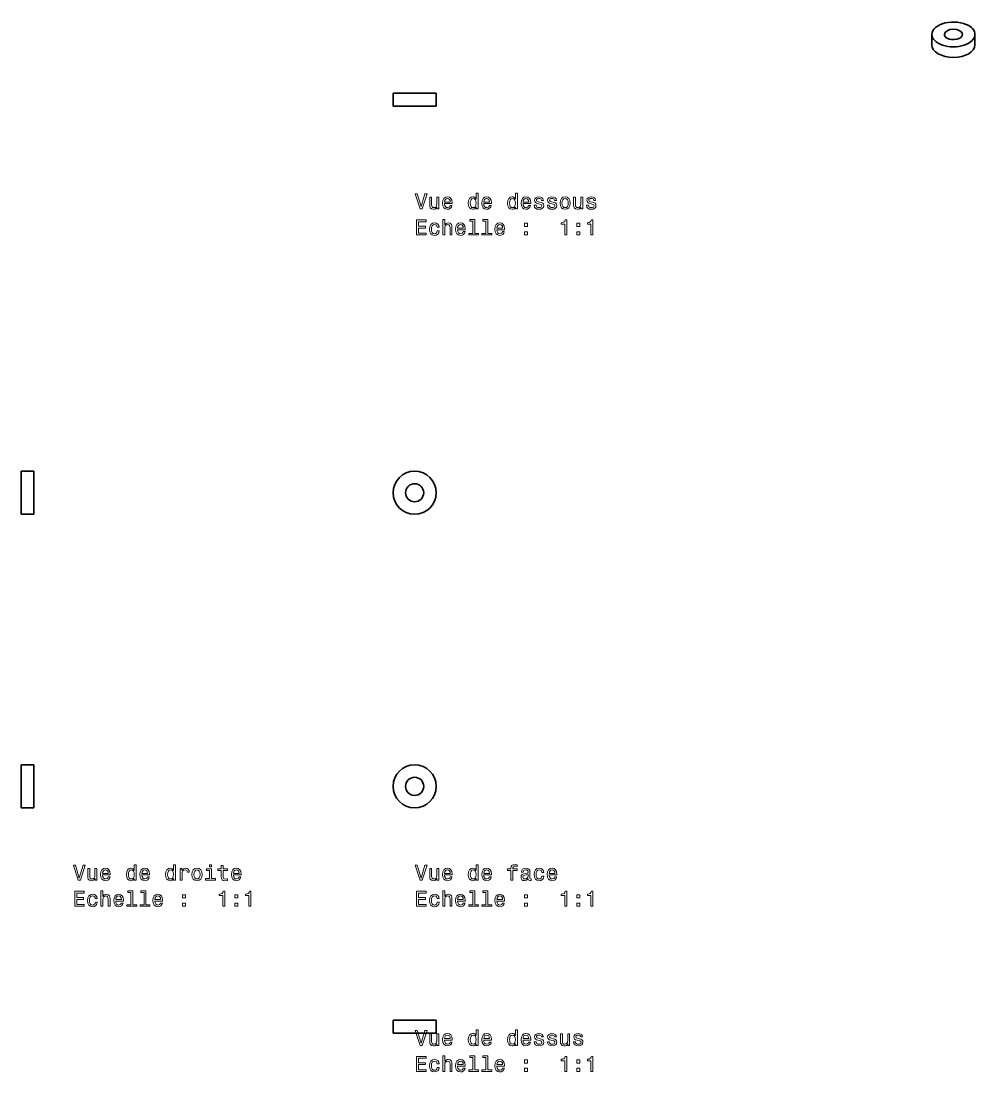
# Model space of a CAD drawing. Extents: x 503 to 938, y 320 to 564.
# Drawn here: x 503.2 to 724.5, y 320.2 to 564 of the extents above; entities that cross this region are included whole.
import ezdxf

# ---------------------------------------------------------------- set-up
doc = ezdxf.new("R2010")
doc.units = 0

msp = doc.modelspace()

# ---------------------------------------------------------------- linework, layer by layer
at = {"color": 7, "lineweight": 35, "ltscale": 0.061238}
for p, q in [((714.52, 560.91), (714.52, 558.46)), ((724.52, 560.91), (724.52, 558.46))]:
    msp.add_line(p, q, dxfattribs=at)
at = {"color": 7, "lineweight": 35, "ltscale": 0.25}
for p, q in [((589.5, 547.28), (599.5, 547.28)), ((599.5, 544.28), (589.5, 544.28)), ((589.5, 332.16), (599.5, 332.16)), ((599.5, 329.16), (589.5, 329.16))]:
    msp.add_line(p, q, dxfattribs=at)
at = {"color": 7, "lineweight": 35, "ltscale": 0.075}
for p, q in [((589.5, 547.28), (589.5, 544.28)), ((599.5, 547.28), (599.5, 544.28)), ((599.5, 547.28), (599.5, 544.28)), ((503.16, 459.56), (506.16, 459.56)), ((503.16, 449.56), (506.16, 449.56)), ((503.16, 391.44), (506.16, 391.44)), ((503.16, 381.44), (506.16, 381.44)), ((589.5, 329.16), (589.5, 332.16)), ((589.5, 329.16), (589.5, 332.16)), ((599.5, 329.16), (599.5, 332.16))]:
    msp.add_line(p, q, dxfattribs=at)
at = {"color": 7, "lineweight": 35, "ltscale": 0.125}
for p, q in [((503.16, 454.56), (503.16, 459.56)), ((506.16, 459.56), (506.16, 454.56)), ((503.16, 449.56), (503.16, 454.56)), ((506.16, 454.56), (506.16, 449.56)), ((503.16, 386.44), (503.16, 391.44)), ((506.16, 391.44), (506.16, 386.44)), ((503.16, 381.44), (503.16, 386.44)), ((506.16, 386.44), (506.16, 381.44))]:
    msp.add_line(p, q, dxfattribs=at)
at = {"color": 7, "lineweight": 13}
for points in [[(596.9, 523.93), (596.02, 520.95), (595.12, 523.93), (594.64, 523.93), (595.77, 520.42), (596.27, 520.42), (597.37, 523.93)], [(600.1, 523.13), (599.65, 523.13), (599.65, 521.57), (599.6, 521.2), (599.46, 520.94), (599.23, 520.78), (598.93, 520.73), (598.7, 520.77), (598.54, 520.89), (598.46, 521.1), (598.44, 521.39), (598.44, 523.13), (597.99, 523.13), (597.99, 521.35), (598.01, 520.99), (598.11, 520.69), (598.4, 520.42), (598.87, 520.33), (599.12, 520.36), (599.34, 520.45), (599.52, 520.61), (599.67, 520.84), (599.67, 520.42), (600.1, 520.42)], [(601.43, 521.65), (603.21, 521.65), (603.21, 521.85), (603.13, 522.43), (602.91, 522.87), (602.56, 523.13), (602.09, 523.23), (601.63, 523.13), (601.28, 522.84), (601.05, 522.38), (600.97, 521.78), (601.05, 521.16), (601.27, 520.7), (601.62, 520.42), (602.07, 520.33), (602.47, 520.39), (602.79, 520.56), (603.03, 520.84), (603.16, 521.2), (602.73, 521.2), (602.63, 521), (602.5, 520.85), (602.13, 520.72), (601.84, 520.78), (601.63, 520.96), (601.48, 521.24), (601.43, 521.63)], [(601.43, 522.02), (601.49, 522.37), (601.63, 522.63), (601.83, 522.78), (602.11, 522.84), (602.37, 522.78), (602.58, 522.63), (602.71, 522.37), (602.75, 522.02)], [(608.78, 520.84), (608.78, 520.42), (609.23, 520.42), (609.23, 524.04), (608.79, 524.04), (608.79, 522.72), (608.45, 523.1), (608.24, 523.19), (608.01, 523.23), (607.58, 523.13), (607.24, 522.84), (607.03, 522.39), (606.95, 521.78), (607.03, 521.17), (607.24, 520.71), (607.58, 520.42), (608.01, 520.33), (608.24, 520.36), (608.45, 520.45)], [(608.08, 522.83), (608.37, 522.76), (608.6, 522.56), (608.73, 522.23), (608.78, 521.78), (608.73, 521.32), (608.6, 520.99), (608.37, 520.79), (608.08, 520.72), (607.8, 520.79), (607.59, 520.99), (607.45, 521.32), (607.41, 521.78), (607.45, 522.23), (607.59, 522.56), (607.8, 522.76)], [(610.54, 521.65), (612.32, 521.65), (612.32, 521.85), (612.24, 522.43), (612.02, 522.87), (611.67, 523.13), (611.2, 523.23), (610.74, 523.13), (610.39, 522.84), (610.16, 522.38), (610.08, 521.78), (610.15, 521.16), (610.38, 520.7), (610.73, 520.42), (611.18, 520.33), (611.58, 520.39), (611.9, 520.56), (612.14, 520.84), (612.27, 521.2), (611.83, 521.2), (611.74, 521), (611.61, 520.85), (611.24, 520.72), (610.95, 520.78), (610.73, 520.96), (610.59, 521.24), (610.54, 521.63)], [(610.54, 522.02), (610.6, 522.37), (610.73, 522.63), (610.94, 522.78), (611.21, 522.84), (611.48, 522.78), (611.69, 522.63), (611.81, 522.37), (611.86, 522.02)], [(617.89, 520.84), (617.89, 520.42), (618.33, 520.42), (618.33, 524.04), (617.9, 524.04), (617.9, 522.72), (617.56, 523.1), (617.35, 523.19), (617.11, 523.23), (616.69, 523.13), (616.35, 522.84), (616.14, 522.39), (616.06, 521.78), (616.14, 521.17), (616.35, 520.71), (616.69, 520.42), (617.11, 520.33), (617.35, 520.36), (617.56, 520.45)], [(617.19, 522.83), (617.48, 522.76), (617.7, 522.56), (617.84, 522.23), (617.89, 521.78), (617.84, 521.32), (617.7, 520.99), (617.48, 520.79), (617.19, 520.72), (616.91, 520.79), (616.7, 520.99), (616.56, 521.32), (616.51, 521.78), (616.56, 522.23), (616.7, 522.56), (616.91, 522.76)], [(619.65, 521.65), (621.43, 521.65), (621.43, 521.85), (621.35, 522.43), (621.13, 522.87), (620.78, 523.13), (620.31, 523.23), (619.85, 523.13), (619.49, 522.84), (619.27, 522.38), (619.19, 521.78), (619.26, 521.16), (619.49, 520.7), (619.84, 520.42), (620.29, 520.33), (620.68, 520.39), (621.01, 520.56), (621.24, 520.84), (621.38, 521.2), (620.94, 521.2), (620.85, 521), (620.72, 520.85), (620.35, 520.72), (620.06, 520.78), (619.84, 520.96), (619.7, 521.24), (619.65, 521.63)], [(619.65, 522.02), (619.71, 522.37), (619.84, 522.63), (620.05, 522.78), (620.32, 522.84), (620.59, 522.78), (620.8, 522.63), (620.92, 522.37), (620.97, 522.02)], [(623.62, 522), (623.2, 522.1), (622.88, 522.22), (622.77, 522.45), (622.8, 522.62), (622.91, 522.74), (623.08, 522.82), (623.33, 522.85), (623.56, 522.82), (623.75, 522.73), (623.87, 522.59), (623.92, 522.41), (624.36, 522.41), (624.36, 522.42), (624.28, 522.75), (624.07, 523), (623.75, 523.17), (623.33, 523.23), (622.9, 523.17), (622.59, 523), (622.39, 522.75), (622.33, 522.44), (622.37, 522.14), (622.52, 521.92), (622.75, 521.77), (623.09, 521.67), (623.58, 521.55), (623.88, 521.42), (623.96, 521.32), (623.99, 521.17), (623.95, 520.98), (623.83, 520.84), (623.63, 520.75), (623.37, 520.72), (623.09, 520.75), (622.89, 520.86), (622.75, 521.03), (622.7, 521.26), (622.27, 521.26), (622.34, 520.86), (622.55, 520.57), (622.87, 520.39), (623.33, 520.33), (623.8, 520.39), (624.15, 520.57), (624.36, 520.85), (624.44, 521.22), (624.38, 521.54), (624.22, 521.75), (623.97, 521.89)], [(626.66, 522), (626.23, 522.1), (625.91, 522.22), (625.81, 522.45), (625.84, 522.62), (625.94, 522.74), (626.12, 522.82), (626.36, 522.85), (626.6, 522.82), (626.79, 522.73), (626.91, 522.59), (626.96, 522.41), (627.39, 522.41), (627.39, 522.42), (627.32, 522.75), (627.11, 523), (626.79, 523.17), (626.36, 523.23), (625.93, 523.17), (625.62, 523), (625.43, 522.75), (625.36, 522.44), (625.41, 522.14), (625.55, 521.92), (625.78, 521.77), (626.12, 521.67), (626.62, 521.55), (626.92, 521.42), (627, 521.32), (627.03, 521.17), (626.98, 520.98), (626.86, 520.84), (626.67, 520.75), (626.4, 520.72), (626.13, 520.75), (625.92, 520.86), (625.79, 521.03), (625.73, 521.26), (625.3, 521.26), (625.37, 520.86), (625.58, 520.57), (625.91, 520.39), (626.36, 520.33), (626.84, 520.39), (627.19, 520.57), (627.4, 520.85), (627.47, 521.22), (627.42, 521.54), (627.26, 521.75), (627, 521.89)], [(628.24, 521.77), (628.32, 521.16), (628.55, 520.7), (628.92, 520.42), (629.41, 520.33), (629.9, 520.42), (630.27, 520.7), (630.5, 521.15), (630.59, 521.77), (630.5, 522.39), (630.27, 522.85), (629.9, 523.13), (629.41, 523.23), (628.92, 523.13), (628.55, 522.84), (628.32, 522.39)], [(628.69, 521.78), (628.74, 522.23), (628.88, 522.56), (629.11, 522.76), (629.41, 522.83), (629.72, 522.76), (629.94, 522.57), (630.09, 522.23), (630.14, 521.78), (630.09, 521.32), (629.94, 520.99), (629.72, 520.79), (629.41, 520.72), (629.11, 520.79), (628.88, 520.99), (628.74, 521.32)], [(633.49, 523.13), (633.05, 523.13), (633.05, 521.57), (633, 521.2), (632.85, 520.94), (632.63, 520.78), (632.33, 520.73), (632.09, 520.77), (631.94, 520.89), (631.86, 521.1), (631.84, 521.39), (631.84, 523.13), (631.39, 523.13), (631.39, 521.35), (631.41, 520.99), (631.5, 520.69), (631.79, 520.42), (632.26, 520.33), (632.52, 520.36), (632.73, 520.45), (632.92, 520.61), (633.07, 520.84), (633.07, 520.42), (633.49, 520.42)], [(635.77, 522), (635.34, 522.1), (635.02, 522.22), (634.92, 522.45), (634.95, 522.62), (635.05, 522.74), (635.22, 522.82), (635.47, 522.85), (635.71, 522.82), (635.89, 522.73), (636.02, 522.59), (636.07, 522.41), (636.5, 522.41), (636.5, 522.42), (636.42, 522.75), (636.22, 523), (635.89, 523.17), (635.47, 523.23), (635.04, 523.17), (634.73, 523), (634.53, 522.75), (634.47, 522.44), (634.52, 522.14), (634.66, 521.92), (634.89, 521.77), (635.23, 521.67), (635.72, 521.55), (636.03, 521.42), (636.11, 521.32), (636.14, 521.17), (636.09, 520.98), (635.97, 520.84), (635.77, 520.75), (635.51, 520.72), (635.23, 520.75), (635.03, 520.86), (634.9, 521.03), (634.84, 521.26), (634.41, 521.26), (634.48, 520.86), (634.69, 520.57), (635.02, 520.39), (635.47, 520.33), (635.95, 520.39), (636.29, 520.57), (636.51, 520.85), (636.58, 521.22), (636.53, 521.54), (636.37, 521.75), (636.11, 521.89)], [(594.96, 514.38), (597.18, 514.38), (597.18, 514.8), (595.42, 514.8), (595.42, 515.98), (596.99, 515.98), (596.99, 516.4), (595.42, 516.4), (595.42, 517.45), (597.14, 517.45), (597.14, 517.88), (594.96, 517.88)], [(599.73, 516.19), (600.17, 516.19), (600.08, 516.59), (599.87, 516.91), (599.53, 517.1), (599.09, 517.18), (598.61, 517.08), (598.24, 516.8), (598.01, 516.34), (597.92, 515.72), (598, 515.11), (598.23, 514.66), (598.59, 514.38), (599.07, 514.28), (599.51, 514.35), (599.85, 514.57), (600.08, 514.9), (600.18, 515.34), (599.76, 515.34), (599.68, 515.06), (599.54, 514.85), (599.34, 514.72), (599.09, 514.68), (598.78, 514.74), (598.56, 514.95), (598.42, 515.27), (598.38, 515.74), (598.42, 516.19), (598.56, 516.52), (598.79, 516.72), (599.09, 516.79), (599.35, 516.75), (599.55, 516.63), (599.68, 516.44)], [(601.05, 514.38), (601.49, 514.38), (601.49, 515.94), (601.54, 516.3), (601.68, 516.56), (601.91, 516.72), (602.21, 516.78), (602.45, 516.73), (602.6, 516.59), (602.68, 516.37), (602.71, 516.06), (602.71, 514.38), (603.15, 514.38), (603.15, 516.16), (603.13, 516.51), (603.04, 516.81), (602.74, 517.08), (602.28, 517.18), (602.02, 517.14), (601.81, 517.05), (601.63, 516.9), (601.49, 516.69), (601.49, 518), (601.05, 518)], [(604.47, 515.6), (606.25, 515.6), (606.25, 515.81), (606.17, 516.39), (605.95, 516.82), (605.6, 517.08), (605.13, 517.18), (604.67, 517.08), (604.31, 516.8), (604.09, 516.34), (604.01, 515.73), (604.08, 515.11), (604.31, 514.66), (604.66, 514.38), (605.11, 514.28), (605.5, 514.34), (605.83, 514.52), (606.06, 514.79), (606.2, 515.15), (605.76, 515.15), (605.67, 514.95), (605.54, 514.8), (605.17, 514.68), (604.88, 514.73), (604.66, 514.91), (604.52, 515.2), (604.47, 515.59)], [(608, 517.62), (608, 514.75), (607.09, 514.75), (607.09, 514.38), (609.35, 514.38), (609.35, 514.75), (608.44, 514.75), (608.44, 518), (607.3, 518), (607.3, 517.62)], [(611.04, 517.62), (611.04, 514.75), (610.12, 514.75), (610.12, 514.38), (612.39, 514.38), (612.39, 514.75), (611.48, 514.75), (611.48, 518), (610.34, 518), (610.34, 517.62)], [(613.58, 515.6), (615.35, 515.6), (615.36, 515.81), (615.28, 516.39), (615.06, 516.82), (614.7, 517.08), (614.23, 517.18), (613.78, 517.08), (613.42, 516.8), (613.2, 516.34), (613.11, 515.73), (613.19, 515.11), (613.42, 514.66), (613.77, 514.38), (614.22, 514.28), (614.61, 514.34), (614.94, 514.52), (615.17, 514.79), (615.31, 515.15), (614.87, 515.15), (614.78, 514.95), (614.65, 514.8), (614.27, 514.68), (613.99, 514.73), (613.77, 514.91), (613.63, 515.2), (613.58, 515.59)], [(619.96, 516.33), (620.65, 516.33), (620.65, 517.08), (619.96, 517.08)], [(629.32, 514.38), (629.78, 514.38), (629.78, 517.9), (629.44, 517.9), (629.35, 517.59), (629.17, 517.39), (628.89, 517.26), (628.51, 517.22), (628.51, 516.87), (629.32, 516.87)], [(632.1, 516.33), (632.8, 516.33), (632.8, 517.08), (632.1, 517.08)], [(635.4, 514.38), (635.85, 514.38), (635.85, 517.9), (635.51, 517.9), (635.42, 517.59), (635.24, 517.39), (634.96, 517.26), (634.58, 517.22), (634.58, 516.87), (635.4, 516.87)], [(604.47, 515.97), (604.53, 516.32), (604.66, 516.58), (604.87, 516.74), (605.14, 516.79), (605.41, 516.74), (605.62, 516.58), (605.74, 516.32), (605.79, 515.97)], [(613.58, 515.97), (613.63, 516.32), (613.77, 516.58), (613.98, 516.74), (614.25, 516.79), (614.52, 516.74), (614.72, 516.58), (614.85, 516.32), (614.89, 515.97)], [(619.96, 514.38), (620.65, 514.38), (620.65, 515.13), (619.96, 515.13)], [(632.1, 514.38), (632.8, 514.38), (632.8, 515.13), (632.1, 515.13)], [(529.44, 365.06), (529.44, 364.64), (529.89, 364.64), (529.89, 368.26), (529.45, 368.26), (529.45, 366.94), (529.11, 367.32), (528.9, 367.41), (528.67, 367.45), (528.24, 367.35), (527.9, 367.06), (527.69, 366.61), (527.61, 366), (527.69, 365.39), (527.9, 364.93), (528.24, 364.64), (528.67, 364.55), (528.9, 364.58), (529.11, 364.67)], [(538.55, 365.06), (538.55, 364.64), (538.99, 364.64), (538.99, 368.26), (538.56, 368.26), (538.56, 366.94), (538.22, 367.32), (538.01, 367.41), (537.77, 367.45), (537.35, 367.35), (537.01, 367.06), (536.8, 366.61), (536.72, 366), (536.8, 365.39), (537.01, 364.93), (537.35, 364.64), (537.77, 364.55), (538.01, 364.58), (538.22, 364.67)], [(547.37, 368.26), (546.9, 368.26), (546.9, 367.76), (547.37, 367.76)], [(608.78, 365.06), (608.78, 364.64), (609.23, 364.64), (609.23, 368.26), (608.79, 368.26), (608.79, 366.94), (608.45, 367.32), (608.24, 367.41), (608.01, 367.45), (607.58, 367.35), (607.24, 367.06), (607.03, 366.61), (606.95, 366), (607.03, 365.39), (607.24, 364.93), (607.58, 364.64), (608.01, 364.55), (608.24, 364.58), (608.45, 364.67)], [(616.84, 366.88), (616.84, 364.64), (617.29, 364.64), (617.29, 366.88), (618.29, 366.88), (618.29, 367.26), (617.29, 367.26), (617.29, 367.43), (617.32, 367.63), (617.44, 367.77), (617.63, 367.85), (617.92, 367.88), (618.29, 367.86), (618.29, 368.24), (617.81, 368.26), (617.38, 368.22), (617.08, 368.08), (616.9, 367.85), (616.84, 367.51), (616.84, 367.26), (616.03, 367.26), (616.03, 366.88)], [(517.56, 368.15), (516.68, 365.17), (515.78, 368.15), (515.3, 368.15), (516.43, 364.64), (516.93, 364.64), (518.03, 368.15)], [(520.76, 367.35), (520.31, 367.35), (520.31, 365.79), (520.26, 365.43), (520.12, 365.16), (519.89, 365), (519.59, 364.95), (519.36, 364.99), (519.2, 365.11), (519.12, 365.32), (519.1, 365.61), (519.1, 367.35), (518.65, 367.35), (518.65, 365.57), (518.67, 365.21), (518.77, 364.92), (519.06, 364.64), (519.53, 364.55), (519.78, 364.58), (520, 364.67), (520.18, 364.83), (520.33, 365.06), (520.33, 364.64), (520.76, 364.64)], [(522.09, 365.87), (523.87, 365.87), (523.87, 366.08), (523.79, 366.66), (523.57, 367.09), (523.22, 367.35), (522.75, 367.45), (522.29, 367.35), (521.94, 367.06), (521.71, 366.61), (521.63, 366), (521.71, 365.38), (521.93, 364.93), (522.28, 364.64), (522.73, 364.55), (523.13, 364.61), (523.45, 364.78), (523.69, 365.06), (523.82, 365.42), (523.39, 365.42), (523.29, 365.22), (523.16, 365.07), (522.79, 364.95), (522.5, 365), (522.29, 365.18), (522.14, 365.47), (522.09, 365.85)], [(522.09, 366.24), (522.15, 366.59), (522.29, 366.85), (522.49, 367), (522.77, 367.06), (523.03, 367), (523.24, 366.85), (523.37, 366.59), (523.41, 366.24)], [(528.74, 367.05), (529.03, 366.98), (529.26, 366.78), (529.39, 366.45), (529.44, 366), (529.39, 365.54), (529.26, 365.21), (529.03, 365.01), (528.74, 364.95), (528.46, 365.01), (528.25, 365.21), (528.11, 365.55), (528.07, 366), (528.11, 366.45), (528.25, 366.78), (528.46, 366.98)], [(531.2, 365.87), (532.98, 365.87), (532.98, 366.08), (532.9, 366.66), (532.68, 367.09), (532.33, 367.35), (531.86, 367.45), (531.4, 367.35), (531.05, 367.06), (530.82, 366.61), (530.74, 366), (530.81, 365.38), (531.04, 364.93), (531.39, 364.64), (531.84, 364.55), (532.24, 364.61), (532.56, 364.78), (532.8, 365.06), (532.93, 365.42), (532.49, 365.42), (532.4, 365.22), (532.27, 365.07), (531.9, 364.95), (531.61, 365), (531.39, 365.18), (531.25, 365.47), (531.2, 365.85)], [(531.2, 366.24), (531.26, 366.59), (531.39, 366.85), (531.6, 367), (531.87, 367.06), (532.14, 367), (532.35, 366.85), (532.47, 366.59), (532.52, 366.24)], [(537.85, 367.05), (538.14, 366.98), (538.36, 366.78), (538.5, 366.45), (538.55, 366), (538.5, 365.54), (538.36, 365.21), (538.14, 365.01), (537.85, 364.95), (537.57, 365.01), (537.36, 365.21), (537.22, 365.55), (537.17, 366), (537.22, 366.45), (537.36, 366.78), (537.57, 366.98)], [(540.09, 364.64), (540.53, 364.64), (540.53, 366.19), (540.58, 366.56), (540.71, 366.83), (540.94, 366.99), (541.23, 367.05), (541.46, 367.01), (541.62, 366.91), (541.72, 366.74), (541.76, 366.51), (542.21, 366.51), (542.15, 366.92), (541.98, 367.21), (541.7, 367.39), (541.32, 367.45), (541.07, 367.41), (540.85, 367.31), (540.65, 367.13), (540.49, 366.9), (540.49, 367.35), (540.09, 367.35)], [(542.83, 365.99), (542.91, 365.38), (543.14, 364.93), (543.51, 364.64), (544, 364.55), (544.49, 364.64), (544.86, 364.92), (545.09, 365.37), (545.18, 365.99), (545.09, 366.61), (544.86, 367.07), (544.49, 367.35), (544, 367.45), (543.51, 367.35), (543.14, 367.06), (542.91, 366.61)], [(543.28, 366), (543.33, 366.45), (543.47, 366.78), (543.69, 366.98), (544, 367.05), (544.3, 366.98), (544.53, 366.79), (544.67, 366.45), (544.72, 366), (544.67, 365.54), (544.53, 365.21), (544.3, 365.01), (544, 364.94), (543.69, 365.01), (543.47, 365.21), (543.33, 365.54)], [(547.35, 365.02), (547.35, 367.26), (546.21, 367.26), (546.21, 366.88), (546.91, 366.88), (546.91, 365.02), (546, 365.02), (546, 364.64), (548.27, 364.64), (548.27, 365.02)], [(549.63, 366.88), (549.63, 365.53), (549.66, 365.09), (549.8, 364.78), (550.08, 364.61), (550.56, 364.55), (551.08, 364.57), (551.08, 364.96), (550.7, 364.93), (550.35, 364.97), (550.17, 365.09), (550.08, 365.3), (550.07, 365.6), (550.07, 366.88), (551.08, 366.88), (551.08, 367.26), (550.07, 367.26), (550.07, 368.05), (549.63, 368.05), (549.63, 367.26), (548.86, 367.26), (548.86, 366.88)], [(552.45, 365.87), (554.23, 365.87), (554.23, 366.08), (554.15, 366.66), (553.93, 367.09), (553.58, 367.35), (553.11, 367.45), (552.65, 367.35), (552.3, 367.06), (552.07, 366.61), (551.99, 366), (552.07, 365.38), (552.29, 364.93), (552.64, 364.64), (553.1, 364.55), (553.49, 364.61), (553.81, 364.78), (554.05, 365.06), (554.18, 365.42), (553.75, 365.42), (553.65, 365.22), (553.52, 365.07), (553.15, 364.95), (552.86, 365), (552.65, 365.18), (552.51, 365.47), (552.45, 365.85)], [(552.45, 366.24), (552.51, 366.59), (552.65, 366.85), (552.85, 367), (553.13, 367.06), (553.39, 367), (553.6, 366.85), (553.73, 366.59), (553.77, 366.24)], [(596.9, 368.15), (596.02, 365.17), (595.12, 368.15), (594.64, 368.15), (595.77, 364.64), (596.27, 364.64), (597.37, 368.15)], [(600.1, 367.35), (599.65, 367.35), (599.65, 365.79), (599.6, 365.43), (599.46, 365.16), (599.23, 365), (598.93, 364.95), (598.7, 364.99), (598.54, 365.11), (598.46, 365.32), (598.44, 365.61), (598.44, 367.35), (597.99, 367.35), (597.99, 365.57), (598.01, 365.21), (598.11, 364.92), (598.4, 364.64), (598.87, 364.55), (599.12, 364.58), (599.34, 364.67), (599.52, 364.83), (599.67, 365.06), (599.67, 364.64), (600.1, 364.64)], [(601.43, 365.87), (603.21, 365.87), (603.21, 366.08), (603.13, 366.66), (602.91, 367.09), (602.56, 367.35), (602.09, 367.45), (601.63, 367.35), (601.28, 367.06), (601.05, 366.61), (600.97, 366), (601.05, 365.38), (601.27, 364.93), (601.62, 364.64), (602.07, 364.55), (602.47, 364.61), (602.79, 364.78), (603.03, 365.06), (603.16, 365.42), (602.73, 365.42), (602.63, 365.22), (602.5, 365.07), (602.13, 364.95), (601.84, 365), (601.63, 365.18), (601.48, 365.47), (601.43, 365.85)], [(601.43, 366.24), (601.49, 366.59), (601.63, 366.85), (601.83, 367), (602.11, 367.06), (602.37, 367), (602.58, 366.85), (602.71, 366.59), (602.75, 366.24)], [(608.08, 367.05), (608.37, 366.98), (608.6, 366.78), (608.73, 366.45), (608.78, 366), (608.73, 365.54), (608.6, 365.21), (608.37, 365.01), (608.08, 364.95), (607.8, 365.01), (607.59, 365.21), (607.45, 365.55), (607.41, 366), (607.45, 366.45), (607.59, 366.78), (607.8, 366.98)], [(610.54, 365.87), (612.32, 365.87), (612.32, 366.08), (612.24, 366.66), (612.02, 367.09), (611.67, 367.35), (611.2, 367.45), (610.74, 367.35), (610.39, 367.06), (610.16, 366.61), (610.08, 366), (610.15, 365.38), (610.38, 364.93), (610.73, 364.64), (611.18, 364.55), (611.58, 364.61), (611.9, 364.78), (612.14, 365.06), (612.27, 365.42), (611.83, 365.42), (611.74, 365.22), (611.61, 365.07), (611.24, 364.95), (610.95, 365), (610.73, 365.18), (610.59, 365.47), (610.54, 365.85)], [(610.54, 366.24), (610.6, 366.59), (610.73, 366.85), (610.94, 367), (611.21, 367.06), (611.48, 367), (611.69, 366.85), (611.81, 366.59), (611.86, 366.24)], [(620.87, 365), (620.87, 364.98), (620.9, 364.81), (620.97, 364.69), (621.29, 364.59), (621.54, 364.63), (621.54, 364.98), (621.43, 364.96), (621.29, 365.03), (621.26, 365.23), (621.26, 366.63), (621.2, 366.99), (621.03, 367.24), (620.72, 367.39), (620.29, 367.45), (619.86, 367.39), (619.55, 367.22), (619.35, 366.95), (619.29, 366.6), (619.29, 366.56), (619.69, 366.56), (619.72, 366.78), (619.83, 366.93), (620.01, 367.02), (620.27, 367.05), (620.52, 367.03), (620.69, 366.95), (620.8, 366.82), (620.84, 366.64), (620.82, 366.43), (620.73, 366.32), (620.53, 366.27), (620.15, 366.23), (619.72, 366.14), (619.41, 365.98), (619.23, 365.73), (619.18, 365.35), (619.23, 365.02), (619.38, 364.77), (619.64, 364.62), (619.98, 364.56), (620.45, 364.67)], [(620.82, 365.59), (620.76, 365.33), (620.6, 365.13), (620.36, 365), (620.06, 364.95), (619.87, 364.98), (619.73, 365.06), (619.65, 365.2), (619.62, 365.39), (619.64, 365.57), (619.72, 365.7), (620.04, 365.84), (620.45, 365.9), (620.82, 366.02)], [(624.02, 366.45), (624.46, 366.45), (624.37, 366.86), (624.15, 367.18), (623.82, 367.37), (623.38, 367.45), (622.89, 367.35), (622.53, 367.06), (622.29, 366.61), (622.21, 365.99), (622.29, 365.38), (622.52, 364.93), (622.87, 364.64), (623.36, 364.55), (623.8, 364.62), (624.13, 364.84), (624.37, 365.17), (624.47, 365.61), (624.04, 365.61), (623.97, 365.33), (623.83, 365.12), (623.62, 364.99), (623.38, 364.95), (623.07, 365.01), (622.85, 365.21), (622.71, 365.54), (622.67, 366.01), (622.71, 366.46), (622.85, 366.79), (623.08, 366.99), (623.38, 367.06), (623.64, 367.01), (623.84, 366.9), (623.97, 366.71)], [(625.72, 365.87), (627.5, 365.87), (627.5, 366.08), (627.42, 366.66), (627.2, 367.09), (626.85, 367.35), (626.38, 367.45), (625.92, 367.35), (625.57, 367.06), (625.34, 366.61), (625.26, 366), (625.33, 365.38), (625.56, 364.93), (625.91, 364.64), (626.36, 364.55), (626.76, 364.61), (627.08, 364.78), (627.32, 365.06), (627.45, 365.42), (627.01, 365.42), (626.92, 365.22), (626.79, 365.07), (626.42, 364.95), (626.13, 365), (625.91, 365.18), (625.77, 365.47), (625.72, 365.85)], [(625.72, 366.24), (625.78, 366.59), (625.91, 366.85), (626.12, 367), (626.39, 367.06), (626.66, 367), (626.87, 366.85), (626.99, 366.59), (627.04, 366.24)], [(515.62, 358.6), (517.84, 358.6), (517.84, 359.02), (516.08, 359.02), (516.08, 360.21), (517.65, 360.21), (517.65, 360.62), (516.08, 360.62), (516.08, 361.67), (517.8, 361.67), (517.8, 362.1), (515.62, 362.1)], [(520.39, 360.41), (520.83, 360.41), (520.74, 360.81), (520.53, 361.13), (520.19, 361.32), (519.75, 361.4), (519.27, 361.3), (518.9, 361.02), (518.67, 360.56), (518.58, 359.94), (518.66, 359.33), (518.89, 358.88), (519.25, 358.6), (519.73, 358.5), (520.17, 358.58), (520.51, 358.79), (520.74, 359.12), (520.84, 359.56), (520.42, 359.56), (520.34, 359.28), (520.2, 359.07), (520, 358.94), (519.75, 358.9), (519.44, 358.96), (519.22, 359.17), (519.08, 359.49), (519.04, 359.96), (519.08, 360.41), (519.22, 360.74), (519.45, 360.94), (519.75, 361.01), (520.01, 360.97), (520.21, 360.85), (520.34, 360.66)], [(521.71, 358.6), (522.15, 358.6), (522.15, 360.16), (522.2, 360.52), (522.34, 360.78), (522.57, 360.94), (522.87, 361), (523.11, 360.95), (523.26, 360.82), (523.34, 360.59), (523.37, 360.29), (523.37, 358.6), (523.81, 358.6), (523.81, 360.38), (523.79, 360.73), (523.7, 361.03), (523.4, 361.3), (522.94, 361.4), (522.68, 361.37), (522.47, 361.27), (522.29, 361.12), (522.15, 360.91), (522.15, 362.22), (521.71, 362.22)], [(525.13, 359.82), (526.91, 359.82), (526.91, 360.03), (526.83, 360.61), (526.61, 361.04), (526.26, 361.3), (525.79, 361.4), (525.33, 361.3), (524.97, 361.02), (524.75, 360.56), (524.67, 359.95), (524.74, 359.33), (524.97, 358.88), (525.32, 358.6), (525.77, 358.5), (526.16, 358.57), (526.49, 358.74), (526.72, 359.01), (526.86, 359.37), (526.42, 359.37), (526.33, 359.17), (526.2, 359.02), (525.83, 358.9), (525.54, 358.95), (525.32, 359.13), (525.18, 359.42), (525.13, 359.81)], [(525.13, 360.2), (525.19, 360.54), (525.32, 360.8), (525.53, 360.96), (525.8, 361.01), (526.07, 360.96), (526.28, 360.8), (526.4, 360.54), (526.45, 360.2)], [(528.66, 361.84), (528.66, 358.97), (527.75, 358.97), (527.75, 358.6), (530.01, 358.6), (530.01, 358.97), (529.1, 358.97), (529.1, 362.22), (527.96, 362.22), (527.96, 361.84)], [(531.7, 361.84), (531.7, 358.97), (530.78, 358.97), (530.78, 358.6), (533.05, 358.6), (533.05, 358.97), (532.14, 358.97), (532.14, 362.22), (531, 362.22), (531, 361.84)], [(534.24, 359.82), (536.01, 359.82), (536.02, 360.03), (535.94, 360.61), (535.72, 361.04), (535.36, 361.3), (534.89, 361.4), (534.44, 361.3), (534.08, 361.02), (533.86, 360.56), (533.77, 359.95), (533.85, 359.33), (534.08, 358.88), (534.43, 358.6), (534.88, 358.5), (535.27, 358.57), (535.6, 358.74), (535.83, 359.01), (535.97, 359.37), (535.53, 359.37), (535.44, 359.17), (535.31, 359.02), (534.93, 358.9), (534.65, 358.95), (534.43, 359.13), (534.29, 359.42), (534.24, 359.81)], [(534.24, 360.2), (534.29, 360.54), (534.43, 360.8), (534.64, 360.96), (534.91, 361.01), (535.18, 360.96), (535.38, 360.8), (535.51, 360.54), (535.55, 360.2)], [(540.62, 360.55), (541.31, 360.55), (541.31, 361.3), (540.62, 361.3)], [(549.98, 358.6), (550.44, 358.6), (550.44, 362.12), (550.1, 362.12), (550.01, 361.81), (549.83, 361.61), (549.55, 361.49), (549.17, 361.45), (549.17, 361.09), (549.98, 361.09)], [(552.76, 360.55), (553.46, 360.55), (553.46, 361.3), (552.76, 361.3)], [(556.06, 358.6), (556.51, 358.6), (556.51, 362.12), (556.17, 362.12), (556.08, 361.81), (555.9, 361.61), (555.62, 361.49), (555.24, 361.45), (555.24, 361.09), (556.06, 361.09)], [(594.96, 358.6), (597.18, 358.6), (597.18, 359.02), (595.42, 359.02), (595.42, 360.21), (596.99, 360.21), (596.99, 360.62), (595.42, 360.62), (595.42, 361.67), (597.14, 361.67), (597.14, 362.1), (594.96, 362.1)], [(599.73, 360.41), (600.17, 360.41), (600.08, 360.81), (599.87, 361.13), (599.53, 361.32), (599.09, 361.4), (598.61, 361.3), (598.24, 361.02), (598.01, 360.56), (597.92, 359.94), (598, 359.33), (598.23, 358.88), (598.59, 358.6), (599.07, 358.5), (599.51, 358.58), (599.85, 358.79), (600.08, 359.12), (600.18, 359.56), (599.76, 359.56), (599.68, 359.28), (599.54, 359.07), (599.34, 358.94), (599.09, 358.9), (598.78, 358.96), (598.56, 359.17), (598.42, 359.49), (598.38, 359.96), (598.42, 360.41), (598.56, 360.74), (598.79, 360.94), (599.09, 361.01), (599.35, 360.97), (599.55, 360.85), (599.68, 360.66)], [(601.05, 358.6), (601.49, 358.6), (601.49, 360.16), (601.54, 360.52), (601.68, 360.78), (601.91, 360.94), (602.21, 361), (602.45, 360.95), (602.6, 360.82), (602.68, 360.59), (602.71, 360.29), (602.71, 358.6), (603.15, 358.6), (603.15, 360.38), (603.13, 360.73), (603.04, 361.03), (602.74, 361.3), (602.28, 361.4), (602.02, 361.37), (601.81, 361.27), (601.63, 361.12), (601.49, 360.91), (601.49, 362.22), (601.05, 362.22)], [(604.47, 359.82), (606.25, 359.82), (606.25, 360.03), (606.17, 360.61), (605.95, 361.04), (605.6, 361.3), (605.13, 361.4), (604.67, 361.3), (604.31, 361.02), (604.09, 360.56), (604.01, 359.95), (604.08, 359.33), (604.31, 358.88), (604.66, 358.6), (605.11, 358.5), (605.5, 358.57), (605.83, 358.74), (606.06, 359.01), (606.2, 359.37), (605.76, 359.37), (605.67, 359.17), (605.54, 359.02), (605.17, 358.9), (604.88, 358.95), (604.66, 359.13), (604.52, 359.42), (604.47, 359.81)], [(604.47, 360.2), (604.53, 360.54), (604.66, 360.8), (604.87, 360.96), (605.14, 361.01), (605.41, 360.96), (605.62, 360.8), (605.74, 360.54), (605.79, 360.2)], [(608, 361.84), (608, 358.97), (607.09, 358.97), (607.09, 358.6), (609.35, 358.6), (609.35, 358.97), (608.44, 358.97), (608.44, 362.22), (607.3, 362.22), (607.3, 361.84)], [(611.04, 361.84), (611.04, 358.97), (610.12, 358.97), (610.12, 358.6), (612.39, 358.6), (612.39, 358.97), (611.48, 358.97), (611.48, 362.22), (610.34, 362.22), (610.34, 361.84)], [(613.58, 359.82), (615.35, 359.82), (615.36, 360.03), (615.28, 360.61), (615.06, 361.04), (614.7, 361.3), (614.23, 361.4), (613.78, 361.3), (613.42, 361.02), (613.2, 360.56), (613.11, 359.95), (613.19, 359.33), (613.42, 358.88), (613.77, 358.6), (614.22, 358.5), (614.61, 358.57), (614.94, 358.74), (615.17, 359.01), (615.31, 359.37), (614.87, 359.37), (614.78, 359.17), (614.65, 359.02), (614.27, 358.9), (613.99, 358.95), (613.77, 359.13), (613.63, 359.42), (613.58, 359.81)], [(613.58, 360.2), (613.63, 360.54), (613.77, 360.8), (613.98, 360.96), (614.25, 361.01), (614.52, 360.96), (614.72, 360.8), (614.85, 360.54), (614.89, 360.2)], [(619.96, 360.55), (620.65, 360.55), (620.65, 361.3), (619.96, 361.3)], [(629.32, 358.6), (629.78, 358.6), (629.78, 362.12), (629.44, 362.12), (629.35, 361.81), (629.17, 361.61), (628.89, 361.49), (628.51, 361.45), (628.51, 361.09), (629.32, 361.09)], [(632.1, 360.55), (632.8, 360.55), (632.8, 361.3), (632.1, 361.3)], [(635.4, 358.6), (635.85, 358.6), (635.85, 362.12), (635.51, 362.12), (635.42, 361.81), (635.24, 361.61), (634.96, 361.49), (634.58, 361.45), (634.58, 361.09), (635.4, 361.09)], [(540.62, 358.6), (541.31, 358.6), (541.31, 359.35), (540.62, 359.35)], [(552.76, 358.6), (553.46, 358.6), (553.46, 359.35), (552.76, 359.35)], [(619.96, 358.6), (620.65, 358.6), (620.65, 359.35), (619.96, 359.35)], [(632.1, 358.6), (632.8, 358.6), (632.8, 359.35), (632.1, 359.35)], [(596.9, 329.81), (596.02, 326.83), (595.12, 329.81), (594.64, 329.81), (595.77, 326.3), (596.27, 326.3), (597.37, 329.81)], [(608.78, 326.72), (608.78, 326.3), (609.23, 326.3), (609.23, 329.92), (608.79, 329.92), (608.79, 328.6), (608.45, 328.98), (608.24, 329.07), (608.01, 329.11), (607.58, 329.01), (607.24, 328.72), (607.03, 328.27), (606.95, 327.66), (607.03, 327.05), (607.24, 326.59), (607.58, 326.3), (608.01, 326.21), (608.24, 326.24), (608.45, 326.33)], [(617.89, 326.72), (617.89, 326.3), (618.33, 326.3), (618.33, 329.92), (617.9, 329.92), (617.9, 328.6), (617.56, 328.98), (617.35, 329.07), (617.11, 329.11), (616.69, 329.01), (616.35, 328.72), (616.14, 328.27), (616.06, 327.66), (616.14, 327.05), (616.35, 326.59), (616.69, 326.3), (617.11, 326.21), (617.35, 326.24), (617.56, 326.33)], [(600.1, 329.01), (599.65, 329.01), (599.65, 327.45), (599.6, 327.09), (599.46, 326.82), (599.23, 326.66), (598.93, 326.61), (598.7, 326.65), (598.54, 326.77), (598.46, 326.98), (598.44, 327.27), (598.44, 329.01), (597.99, 329.01), (597.99, 327.23), (598.01, 326.87), (598.11, 326.58), (598.4, 326.3), (598.87, 326.21), (599.12, 326.24), (599.34, 326.33), (599.52, 326.49), (599.67, 326.72), (599.67, 326.3), (600.1, 326.3)], [(601.43, 327.53), (603.21, 327.53), (603.21, 327.74), (603.13, 328.32), (602.91, 328.75), (602.56, 329.01), (602.09, 329.11), (601.63, 329.01), (601.28, 328.72), (601.05, 328.27), (600.97, 327.66), (601.05, 327.04), (601.27, 326.59), (601.62, 326.3), (602.07, 326.21), (602.47, 326.27), (602.79, 326.44), (603.03, 326.72), (603.16, 327.08), (602.73, 327.08), (602.63, 326.88), (602.5, 326.73), (602.13, 326.61), (601.84, 326.66), (601.63, 326.84), (601.48, 327.13), (601.43, 327.51)], [(601.43, 327.9), (601.49, 328.25), (601.63, 328.51), (601.83, 328.66), (602.11, 328.72), (602.37, 328.66), (602.58, 328.51), (602.71, 328.25), (602.75, 327.9)], [(608.08, 328.71), (608.37, 328.64), (608.6, 328.44), (608.73, 328.11), (608.78, 327.66), (608.73, 327.2), (608.6, 326.87), (608.37, 326.67), (608.08, 326.61), (607.8, 326.67), (607.59, 326.87), (607.45, 327.21), (607.41, 327.66), (607.45, 328.11), (607.59, 328.44), (607.8, 328.64)], [(610.54, 327.53), (612.32, 327.53), (612.32, 327.74), (612.24, 328.32), (612.02, 328.75), (611.67, 329.01), (611.2, 329.11), (610.74, 329.01), (610.39, 328.72), (610.16, 328.27), (610.08, 327.66), (610.15, 327.04), (610.38, 326.59), (610.73, 326.3), (611.18, 326.21), (611.58, 326.27), (611.9, 326.44), (612.14, 326.72), (612.27, 327.08), (611.83, 327.08), (611.74, 326.88), (611.61, 326.73), (611.24, 326.61), (610.95, 326.66), (610.73, 326.84), (610.59, 327.13), (610.54, 327.51)], [(610.54, 327.9), (610.6, 328.25), (610.73, 328.51), (610.94, 328.66), (611.21, 328.72), (611.48, 328.66), (611.69, 328.51), (611.81, 328.25), (611.86, 327.9)], [(617.19, 328.71), (617.48, 328.64), (617.7, 328.44), (617.84, 328.11), (617.89, 327.66), (617.84, 327.2), (617.7, 326.87), (617.48, 326.67), (617.19, 326.61), (616.91, 326.67), (616.7, 326.87), (616.56, 327.21), (616.51, 327.66), (616.56, 328.11), (616.7, 328.44), (616.91, 328.64)], [(619.65, 327.53), (621.43, 327.53), (621.43, 327.74), (621.35, 328.32), (621.13, 328.75), (620.78, 329.01), (620.31, 329.11), (619.85, 329.01), (619.49, 328.72), (619.27, 328.27), (619.19, 327.66), (619.26, 327.04), (619.49, 326.59), (619.84, 326.3), (620.29, 326.21), (620.68, 326.27), (621.01, 326.44), (621.24, 326.72), (621.38, 327.08), (620.94, 327.08), (620.85, 326.88), (620.72, 326.73), (620.35, 326.61), (620.06, 326.66), (619.84, 326.84), (619.7, 327.13), (619.65, 327.51)], [(619.65, 327.9), (619.71, 328.25), (619.84, 328.51), (620.05, 328.66), (620.32, 328.72), (620.59, 328.66), (620.8, 328.51), (620.92, 328.25), (620.97, 327.9)], [(623.62, 327.88), (623.2, 327.98), (622.88, 328.1), (622.77, 328.34), (622.8, 328.5), (622.91, 328.62), (623.08, 328.7), (623.33, 328.73), (623.56, 328.7), (623.75, 328.61), (623.87, 328.47), (623.92, 328.29), (624.36, 328.29), (624.36, 328.3), (624.28, 328.63), (624.07, 328.89), (623.75, 329.05), (623.33, 329.11), (622.9, 329.05), (622.59, 328.88), (622.39, 328.63), (622.33, 328.32), (622.37, 328.02), (622.52, 327.81), (622.75, 327.65), (623.09, 327.55), (623.58, 327.43), (623.88, 327.3), (623.96, 327.2), (623.99, 327.05), (623.95, 326.86), (623.83, 326.72), (623.63, 326.63), (623.37, 326.6), (623.09, 326.63), (622.89, 326.74), (622.75, 326.91), (622.7, 327.15), (622.27, 327.15), (622.34, 326.74), (622.55, 326.45), (622.87, 326.27), (623.33, 326.21), (623.8, 326.27), (624.15, 326.45), (624.36, 326.73), (624.44, 327.1), (624.38, 327.42), (624.22, 327.63), (623.97, 327.78)], [(626.66, 327.88), (626.23, 327.98), (625.91, 328.1), (625.81, 328.34), (625.84, 328.5), (625.94, 328.62), (626.12, 328.7), (626.36, 328.73), (626.6, 328.7), (626.79, 328.61), (626.91, 328.47), (626.96, 328.29), (627.39, 328.29), (627.39, 328.3), (627.32, 328.63), (627.11, 328.89), (626.79, 329.05), (626.36, 329.11), (625.93, 329.05), (625.62, 328.88), (625.43, 328.63), (625.36, 328.32), (625.41, 328.02), (625.55, 327.81), (625.78, 327.65), (626.12, 327.55), (626.62, 327.43), (626.92, 327.3), (627, 327.2), (627.03, 327.05), (626.98, 326.86), (626.86, 326.72), (626.67, 326.63), (626.4, 326.6), (626.13, 326.63), (625.92, 326.74), (625.79, 326.91), (625.73, 327.15), (625.3, 327.15), (625.37, 326.74), (625.58, 326.45), (625.91, 326.27), (626.36, 326.21), (626.84, 326.27), (627.19, 326.45), (627.4, 326.73), (627.47, 327.1), (627.42, 327.42), (627.26, 327.63), (627, 327.78)], [(630.46, 329.01), (630.01, 329.01), (630.01, 327.45), (629.96, 327.09), (629.82, 326.82), (629.59, 326.66), (629.29, 326.61), (629.06, 326.65), (628.9, 326.77), (628.82, 326.98), (628.8, 327.27), (628.8, 329.01), (628.36, 329.01), (628.36, 327.23), (628.37, 326.87), (628.47, 326.58), (628.76, 326.3), (629.23, 326.21), (629.48, 326.24), (629.7, 326.33), (629.88, 326.49), (630.03, 326.72), (630.03, 326.3), (630.46, 326.3)], [(632.73, 327.88), (632.3, 327.98), (631.99, 328.1), (631.88, 328.34), (631.91, 328.5), (632.02, 328.62), (632.19, 328.7), (632.44, 328.73), (632.67, 328.7), (632.86, 328.61), (632.98, 328.47), (633.03, 328.29), (633.46, 328.29), (633.46, 328.3), (633.39, 328.63), (633.18, 328.89), (632.86, 329.05), (632.44, 329.11), (632.01, 329.05), (631.69, 328.88), (631.5, 328.63), (631.44, 328.32), (631.48, 328.02), (631.62, 327.81), (631.86, 327.65), (632.19, 327.55), (632.69, 327.43), (632.99, 327.3), (633.07, 327.2), (633.1, 327.05), (633.06, 326.86), (632.93, 326.72), (632.74, 326.63), (632.48, 326.6), (632.2, 326.63), (632, 326.74), (631.86, 326.91), (631.8, 327.15), (631.38, 327.15), (631.45, 326.74), (631.65, 326.45), (631.98, 326.27), (632.44, 326.21), (632.91, 326.27), (633.26, 326.45), (633.47, 326.73), (633.54, 327.1), (633.49, 327.42), (633.33, 327.63), (633.08, 327.78)], [(594.96, 320.26), (597.18, 320.26), (597.18, 320.68), (595.42, 320.68), (595.42, 321.87), (596.99, 321.87), (596.99, 322.28), (595.42, 322.28), (595.42, 323.33), (597.14, 323.33), (597.14, 323.76), (594.96, 323.76)], [(599.73, 322.07), (600.17, 322.07), (600.08, 322.47), (599.87, 322.79), (599.53, 322.98), (599.09, 323.06), (598.61, 322.96), (598.24, 322.68), (598.01, 322.22), (597.92, 321.6), (598, 320.99), (598.23, 320.54), (598.59, 320.26), (599.07, 320.16), (599.51, 320.24), (599.85, 320.45), (600.08, 320.78), (600.18, 321.22), (599.76, 321.22), (599.68, 320.94), (599.54, 320.73), (599.34, 320.6), (599.09, 320.56), (598.78, 320.62), (598.56, 320.83), (598.42, 321.15), (598.38, 321.62), (598.42, 322.07), (598.56, 322.4), (598.79, 322.6), (599.09, 322.67), (599.35, 322.63), (599.55, 322.51), (599.68, 322.32)], [(601.05, 320.26), (601.49, 320.26), (601.49, 321.82), (601.54, 322.18), (601.68, 322.44), (601.91, 322.6), (602.21, 322.66), (602.45, 322.61), (602.6, 322.48), (602.68, 322.25), (602.71, 321.95), (602.71, 320.26), (603.15, 320.26), (603.15, 322.04), (603.13, 322.39), (603.04, 322.69), (602.74, 322.96), (602.28, 323.06), (602.02, 323.03), (601.81, 322.93), (601.63, 322.78), (601.49, 322.57), (601.49, 323.88), (601.05, 323.88)], [(604.47, 321.48), (606.25, 321.48), (606.25, 321.69), (606.17, 322.27), (605.95, 322.7), (605.6, 322.96), (605.13, 323.06), (604.67, 322.96), (604.31, 322.68), (604.09, 322.22), (604.01, 321.61), (604.08, 320.99), (604.31, 320.54), (604.66, 320.26), (605.11, 320.16), (605.5, 320.23), (605.83, 320.4), (606.06, 320.67), (606.2, 321.03), (605.76, 321.03), (605.67, 320.83), (605.54, 320.68), (605.17, 320.56), (604.88, 320.61), (604.66, 320.79), (604.52, 321.08), (604.47, 321.47)], [(604.47, 321.86), (604.53, 322.2), (604.66, 322.46), (604.87, 322.62), (605.14, 322.67), (605.41, 322.62), (605.62, 322.46), (605.74, 322.2), (605.79, 321.86)], [(608, 323.5), (608, 320.63), (607.09, 320.63), (607.09, 320.26), (609.35, 320.26), (609.35, 320.63), (608.44, 320.63), (608.44, 323.88), (607.3, 323.88), (607.3, 323.5)], [(611.04, 323.5), (611.04, 320.63), (610.12, 320.63), (610.12, 320.26), (612.39, 320.26), (612.39, 320.63), (611.48, 320.63), (611.48, 323.88), (610.34, 323.88), (610.34, 323.5)], [(613.58, 321.48), (615.35, 321.48), (615.36, 321.69), (615.28, 322.27), (615.06, 322.7), (614.7, 322.96), (614.23, 323.06), (613.78, 322.96), (613.42, 322.68), (613.2, 322.22), (613.11, 321.61), (613.19, 320.99), (613.42, 320.54), (613.77, 320.26), (614.22, 320.16), (614.61, 320.23), (614.94, 320.4), (615.17, 320.67), (615.31, 321.03), (614.87, 321.03), (614.78, 320.83), (614.65, 320.68), (614.27, 320.56), (613.99, 320.61), (613.77, 320.79), (613.63, 321.08), (613.58, 321.47)], [(613.58, 321.86), (613.63, 322.2), (613.77, 322.46), (613.98, 322.62), (614.25, 322.67), (614.52, 322.62), (614.72, 322.46), (614.85, 322.2), (614.89, 321.86)], [(619.96, 322.21), (620.65, 322.21), (620.65, 322.96), (619.96, 322.96)], [(629.32, 320.26), (629.78, 320.26), (629.78, 323.78), (629.44, 323.78), (629.35, 323.47), (629.17, 323.27), (628.89, 323.15), (628.51, 323.11), (628.51, 322.75), (629.32, 322.75)], [(632.1, 322.21), (632.8, 322.21), (632.8, 322.96), (632.1, 322.96)], [(635.4, 320.26), (635.85, 320.26), (635.85, 323.78), (635.51, 323.78), (635.42, 323.47), (635.24, 323.27), (634.96, 323.15), (634.58, 323.11), (634.58, 322.75), (635.4, 322.75)], [(619.96, 320.26), (620.65, 320.26), (620.65, 321.01), (619.96, 321.01)], [(632.1, 320.26), (632.8, 320.26), (632.8, 321.01), (632.1, 321.01)]]:
    msp.add_lwpolyline(points, close=True, dxfattribs=at)
at = {"color": 7, "lineweight": 35}
for centre, radius in [((594.5, 454.56), 5), ((594.5, 454.56), 2.1), ((594.5, 386.44), 5), ((594.5, 386.44), 2.1)]:
    msp.add_circle(centre, radius, dxfattribs=at)
for centre, major_axis, start_param, end_param in [((719.52, 560.91), (-5, 0), 3.926991, 6.283185), ((719.52, 560.91), (-5, 0), 6.283185, 9.424778), ((719.52, 560.91), (-2.1, 0), 3.141593, 6.283185), ((719.52, 560.91), (-2.1, 0), 0, 0.785398), ((719.52, 560.91), (-2.1, 0), 0.785398, 3.141593), ((719.52, 560.91), (-5, 0), 3.141593, 3.926991), ((719.52, 558.46), (5, 0), 3.141593, 6.283185)]:
    msp.add_ellipse(centre, major_axis=major_axis, ratio=0.57735, start_param=start_param, end_param=end_param, dxfattribs=at)

doc.saveas('drawing.dxf')
